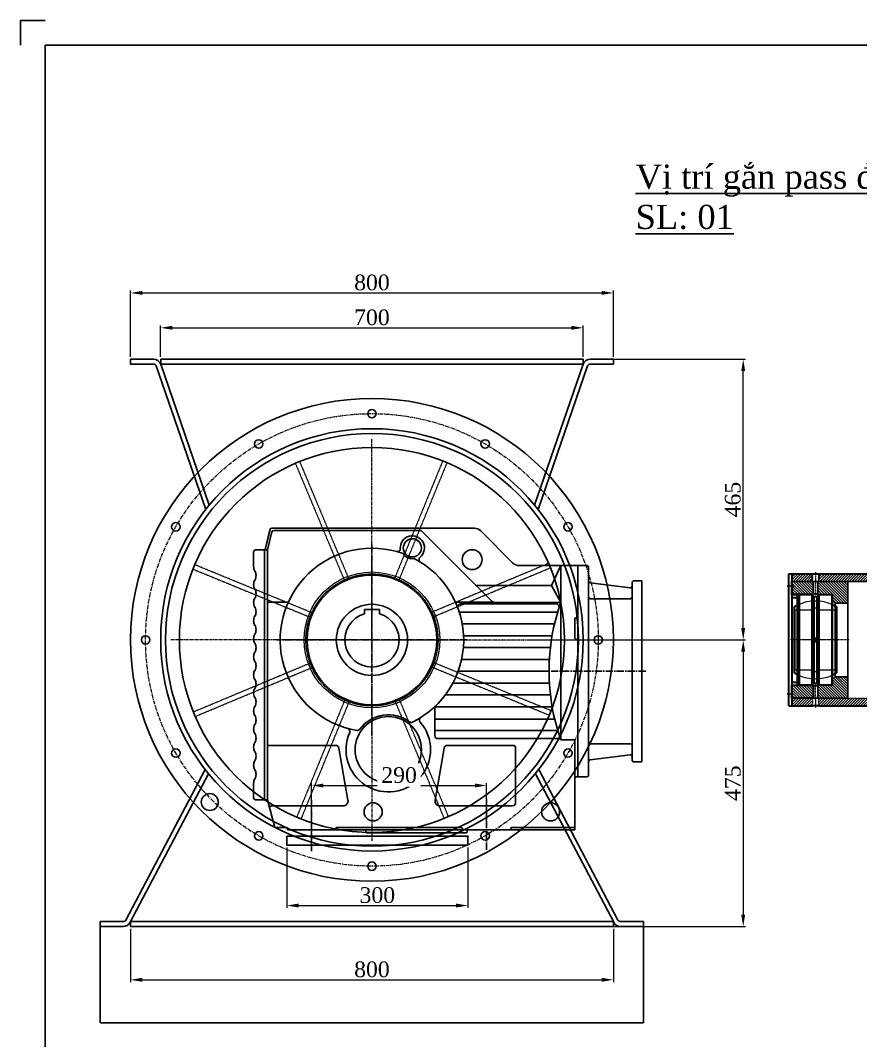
# Model space of a CAD drawing. Header units: inches. Extents: x 36705 to 45095, y -12195 to 29758.
# Drawn here: x 36924 to 38316, y 8725 to 10416 of the extents above; entities that cross this region are included whole.
import ezdxf

# ---------------------------------------------------------------- set-up
doc = ezdxf.new("R2010")
doc.units = ezdxf.units.IN
doc.header["$MEASUREMENT"] = 0
for name, pattern in [('ACAD_ISO10W100', [18, 12, -3, 0, -3]), ('AM_ISO08W050x2', [9, 6, -0.75, 1.5, -0.75]), ('CENTER', [2, 1.25, -0.25, 0.25, -0.25]), ('HIDDEN', [0.375, 0.25, -0.125])]:
    doc.linetypes.add(name, pattern=pattern)
doc.layers.get('Defpoints').update_dxf_attribs({"lineweight": 5})
for name, color, linetype, lineweight in [('1.  0.2', 7, 'Continuous', 25), ('2d ConnectionPoints', 7, 'Continuous', 50), ('AM_0', 7, 'Continuous', 30), ('AM_3', 6, 'HIDDEN', 15), ('AM_4', 3, 'Continuous', 15), ('AM_5', 3, 'Continuous', 15), ('AM_7', 4, 'CENTER', 15), ('AM_9', 253, 'Continuous', 0)]:
    doc.layers.add(name, color=color, linetype=linetype, lineweight=lineweight)
doc.layers.add('Không in', color=7, linetype='Continuous', lineweight=25, plot=False)
doc.layers.add('noname', color=250, linetype='Continuous')
doc.layers.add('TEXT', color=20, linetype='Continuous')
doc.styles.add('Chu va so', font='arial.ttf')
doc.styles.add('stad1', font='times.ttf')
doc.styles.get("Standard").update_dxf_attribs({"font": 'arial.ttf'})
doc.styles.add('TCVN', font='times.ttf')
doc.dimstyles.new('AM_ANSI', dxfattribs={"dimtxt": 0.12, "dimasz": 0.12, "dimexe": 0.1, "dimexo": 0.05, "dimgap": 0.06, "dimtad": 0, "dimtih": 1, "dimtoh": 1, "dimdec": 4, "dimzin": 7, "dimdsep": 46, "dimtxsty": 'Standard', "dimcen": 0, "dimclrd": 256, "dimclre": 256, "dimclrt": 2, "dimadec": 0, "dimazin": 2, "dimtp": 0.1, "dimtm": 0.1, "dimtfac": 0.71, "dimtdec": 4, "dimtofl": 0, "dimtmove": 0, "dimatfit": 3, "dimfxl": 1, "dimtolj": 1, "dimtzin": 7, "dimlwd": -1, "dimlwe": -1, "dimarcsym": 1})
doc.dimstyles.new('Hien', dxfattribs={"dimtxt": 20, "dimasz": 15, "dimexe": 3, "dimexo": 3, "dimgap": 3, "dimtad": 1, "dimtoh": 1, "dimdec": 0, "dimzin": 0, "dimdsep": 46, "dimtxsty": 'TCVN', "dimcen": 0, "dimclrd": 8, "dimclre": 250, "dimclrt": 41, "dimadec": 0, "dimazin": 0, "dimtfac": 1, "dimtdec": 0, "dimtofl": 0, "dimtmove": 1, "dimatfit": 3, "dimfxl": 1, "dimtolj": 1, "dimtzin": 0, "dimlwd": 9, "dimlwe": 9, "dimarcsym": 0})
doc.dimstyles.new('Hien$0', dxfattribs={"dimtxt": 20, "dimasz": 17, "dimexe": 3, "dimexo": 3, "dimgap": 3, "dimtad": 1, "dimtoh": 1, "dimdec": 0, "dimzin": 0, "dimdsep": 46, "dimtxsty": 'TCVN', "dimcen": 0.09, "dimclrd": 8, "dimclre": 252, "dimclrt": 41, "dimadec": 0, "dimazin": 0, "dimtfac": 1, "dimtdec": 0, "dimtofl": 0, "dimtmove": 0, "dimatfit": 3, "dimfxl": 1, "dimtolj": 1, "dimtzin": 0, "dimlwd": 9, "dimlwe": 9, "dimarcsym": 0})

# ---------------------------------------------------------------- blocks, each defined once
blk = doc.blocks.new('KHUNG TEN A4 - TD - 13.2.2023')
for p, q in [((0, 216), (0, 213)), ((0, 213), (0, 216)), ((0, 216), (3, 216))]:
    blk.add_line(p, q)
blk.add_lwpolyline([(3, 213), (300, 213), (300, 3), (3, 3)], close=True)
at = {"layer": '1.  0.2'}
blk.add_line((0, 216), (0, 213), dxfattribs=at)
at = {"layer": 'Không in'}
blk.add_lwpolyline([(0, 216), (3, 216)], dxfattribs=at)
at = {"width": 0.85}
for tag, p in [('REV4', (226.38, 94.23)), ('NGAY_REV04', (229.9, 94.23)), ('DESCRIPTION_4', (241.49, 94.23, 0)), ('DESCRIPTION_3', (241.49, 89.23, 0)), ('DESCRIPTION_2', (241.49, 84.23, 0)), ('DESCRIPTION_1', (241.49, 79.23, 0)), ('DESCRIPTION_0', (241.49, 74.23, 0))]:
    blk.add_attdef(tag, p, '', height=1.5, dxfattribs=at)
at = {"layer": 'TEXT', "ltscale": 0.1, "style": 'Chu va so'}
for tag, p, height, width in [('REV3', (226.38, 89.23), 1.5, 0.85), ('NGAY_REV03', (229.9, 89.23), 1.5, 0.85), ('REV2', (226.38, 84.23), 1.5, 0.85), ('NGAY_REV02', (229.9, 84.23), 1.5, 0.85), ('REV1', (226.38, 79.23), 1.5, 0.85), ('NGAY_REV01', (229.9, 79.23), 1.5, 0.85), ('REV0', (226.38, 74.23), 1.5, 0.85), ('NGAY_REV0', (229.9, 74.23), 1.5, 0.85), ('NGUOI_VE', (252.6, 69.23), 1.5, 0.85), ('NGUOI_KIEM_1', (264.6, 69.23), 1.5, 0.9), ('NGUOI_KIEM_2', (276.6, 69.23), 1.5, 0.9), ('STT-BV', (232.09, 3.98), 2, 0.85)]:
    blk.add_attdef(tag, p, '', height=height, dxfattribs=dict(at, width=width))
at = {"layer": 'TEXT', "ltscale": 0.1, "width": 0.85}
blk.add_attdef('NGUOI_DUYET', (288.6, 69.23), '', height=1.5, dxfattribs=at)
at = {"layer": 'TEXT', "lineweight": 25, "ltscale": 0.1, "style": 'Chu va so'}
for tag, p, height in [('PROJECT_CODE', (231.95, 28.65), 3.6), ('TITLE1', (231.95, 19.98), 2), ('TITLE2', (231.95, 16.05), 2), ('TITLE3', (231.95, 12.12), 2)]:
    blk.add_attdef(tag, p, '', height=height, dxfattribs=at)
at = {"layer": 'TEXT', "ltscale": 0.1, "style": 'Chu va so'}
for tag, p in [('A4_A4', (292.03, 6, 0)), ('REV.', (297.2, 6, 0))]:
    blk.add_attdef(tag, p, '', height=1.5, dxfattribs=at)
blk = doc.blocks.new('*U10')
blk.add_circle((0, 0), 7)
blk = doc.blocks.new('*U11')
at = {"color": 0, "linetype": 'ByBlock', "lineweight": -2, "transparency": 16777216}
blk.add_blockref('*U10', (1323.8, 52735.6), dxfattribs=at)
for p, rotation in [((1136.3, 52685.4), 30), ((1511.3, 52685.4), 329.9999999999999), ((999, 52548.1), 59.99999999999999), ((1648.6, 52548.1), 300.0000000000001), ((948.8, 52360.6), 90), ((1698.8, 52360.6), 270), ((999, 52173.1), 120), ((1648.6, 52173.1), 240), ((1136.3, 52035.9), 150), ((1511.3, 52035.9), 210), ((1323.8, 51985.6), 180)]:
    blk.add_blockref('*U10', p, dxfattribs=dict(at, rotation=rotation))
blk = doc.blocks.new('*U5')
at = {"layer": 'AM_3', "ltscale": 3}
blk.add_lwpolyline([(44.1, -95.1), (-36.8, 98.2), (-44.1, 95.1), (36.8, -98.2)], close=True, dxfattribs=at)
blk = doc.blocks.new('*U6')
at = {"color": 0, "linetype": 'ByBlock', "lineweight": -2, "transparency": 16777216}
blk.add_blockref('*U5', (1241, 52558.3), dxfattribs=at)
for p, rotation in [((1405, 52558.9), 314.9999999999999), ((1125.5, 52441.9), 44.99999999999999), ((1521.4, 52443.4), 270), ((1522, 52279.4), 225), ((1126.2, 52277.9), 89.99999999999999), ((1242.6, 52162.4), 134.9999999999999), ((1406.5, 52163), 180)]:
    blk.add_blockref('*U5', p, dxfattribs=dict(at, rotation=rotation))
blk = doc.blocks.new('ff')
blk.add_circle((1323.8, 52360.6), 319)
at = {"layer": 'AM_3', "ltscale": 3}
blk.add_circle((1323.8, 52360.6), 109.5, dxfattribs=at)
at = {"layer": 'AM_7', "ltscale": 4}
for q in [(1323.8, 52694.5), (990, 52360.6), (1657.6, 52360.6), (1323.8, 52026.8)]:
    blk.add_line((1323.8, 52360.6), q, dxfattribs=at)
blk.add_blockref('*U6', (0, 0))
blk = doc.blocks.new('lfds')
at = {"elevation": 0}
for points in [[(-17568058.1, -5718544.5), (-17568138.4, -5718310.9, 0.303273), (-17568150.4, -5718302.8), (-17568188.6, -5718302.8), (-17568188.6, -5718310.8), (-17568150.4, -5718310.8, -0.303273), (-17568145.8, -5718313.9), (-17568063.9, -5718551.6)], [(-17567519.1, -5718544.5), (-17567438.8, -5718310.9, -0.303273), (-17567426.8, -5718302.8), (-17567388.6, -5718302.8), (-17567388.6, -5718310.8), (-17567426.8, -5718310.8, 0.303273), (-17567431.4, -5718313.9), (-17567513.4, -5718551.6)], [(-17568059.4, -5718989.6), (-17568189.2, -5719235.9, -0.278346), (-17568200.7, -5719242.8), (-17568238.6, -5719242.8), (-17568238.6, -5719234.8), (-17568200.7, -5719234.8, 0.278346), (-17568196.3, -5719232.2), (-17568064.9, -5718982.8)], [(-17567517.8, -5718989.6), (-17567388.1, -5719235.9, 0.278346), (-17567376.6, -5719242.8), (-17567338.6, -5719242.8), (-17567338.6, -5719234.8), (-17567376.6, -5719234.8, -0.278346), (-17567381, -5719232.2), (-17567512.4, -5718982.8)]]:
    blk.add_lwpolyline(points, format="xyb", dxfattribs=at)
for points in [[(-17568138.6, -5718302.8), (-17568138.6, -5718310.8), (-17567438.6, -5718310.8), (-17567438.6, -5718302.8)], [(-17568188.6, -5719234.8), (-17567388.6, -5719234.8), (-17567388.6, -5719242.8), (-17568188.6, -5719242.8)]]:
    blk.add_lwpolyline(points, close=True, dxfattribs=at)
for radius in [400, 350]:
    blk.add_circle((-17567788.6, -5718767.8, 0), radius)
at = {"color": 1}
blk.add_circle((-17567788.6, -5718767.8, 0), 342, dxfattribs=at)
at = {"layer": 'AM_5'}
blk.add_circle((-17567788.6, -5718767.8, 0), 112.5, dxfattribs=at)
at = {"layer": 'AM_7', "ltscale": 5}
blk.add_circle((-17567788.6, -5718767.8, 0), 375, dxfattribs=at)
for name in ['*U11', 'ff']:
    blk.add_blockref(name, (-17569112.4, -5771128.5, 0))
blk = doc.blocks.new('1_GE_100_ES_2RS_ir_0_in_SKF_GE_100_ES_2RS_4')
at = {"layer": 'AM_0'}
for p, q in [((-35, 54.8), (-35, -54.8)), ((35, 54.8), (35, -54.8))]:
    blk.add_line(p, q, dxfattribs=at)
for start, end in [(115.029, 122.579), (57.421, 64.971), (237.421, 244.971), (295.029, 302.579)]:
    blk.add_arc((0, 0), 65, start, end, dxfattribs=at)
at = {"layer": 'AM_7'}
blk.add_line((-38.5, 0), (38.5, 0), dxfattribs=at)
at = {"layer": 'AM_9'}
for p, q in [((-5.7, 50), (-34, 50)), ((-34, 50), (-34, -50)), ((-5.7, 50), (-5.7, -50)), ((34, 50), (5.7, 50)), ((5.7, 50), (5.7, -50)), ((34, 50), (34, -50)), ((-34, -50), (-5.7, -50)), ((5.7, -50), (34, -50))]:
    blk.add_line(p, q, dxfattribs=at)
for centre, radius, start, end in [((-34, 51), 1, 180, 270), ((0, 0), 65, 64.971, 115.029), ((0, 46.5), 6.64, 31.7187, 148.2813), ((34, 51), 1, 270, 360), ((0, 0), 2.5, 176.547, 191.5772), ((0, 0), 2.5, 74.2513, 90), ((0, 0), 2.5, 348.4479, 2.5024), ((-34, -51), 1, 90, 180), ((0, -46.5), 6.64, 211.7187, 328.2813), ((34, -51), 1, 0, 90), ((0, 0), 65, 244.971, 295.029)]:
    blk.add_arc(centre, radius, start, end, dxfattribs=at)
blk = doc.blocks.new('2_GE_100_ES_2RS_or_0_in_SKF_GE_100_ES_2RS_4')
at = {"layer": 'AM_0'}
for p, q in [((-27.5, 74), (-27.5, -74)), ((-5.8, 75), (-26.5, 75)), ((-2.5, 72.1), (-5.8, 75)), ((-5.8, 75), (-5.8, -75)), ((2.5, 72.1), (-2.5, 72.1)), ((-2.5, 72.1), (-2.5, -72.1)), ((5.8, 75), (2.5, 72.1)), ((2.5, 72.1), (2.5, -72.1)), ((5.8, 75), (5.8, -75)), ((26.5, 75), (5.8, 75)), ((27.5, 74), (27.5, -74)), ((-26.5, -75), (-5.8, -75)), ((-5.8, -75), (-2.5, -72.1)), ((-2.5, -72.1), (2.5, -72.1)), ((2.5, -72.1), (5.8, -75)), ((5.8, -75), (26.5, -75))]:
    blk.add_line(p, q, dxfattribs=at)
for points in [[(-2.5, 0), (-2.5, 0), (-2.5, 0.4), (-2.4, 0.9), (-2.2, 1.2), (-1.9, 1.6), (-1.6, 1.9), (-1.3, 2.1), (-0.9, 2.3), (-0.5, 2.4), (0, 2.5), (0.4, 2.5), (0.8, 2.4), (1.2, 2.2), (1.6, 2), (1.9, 1.7), (2.1, 1.3), (2.3, 1), (2.4, 0.5), (2.5, 0)], [(2.5, 0), (2.5, -0.3), (2.4, -0.7), (2.2, -1.1), (2, -1.5), (1.8, -1.8), (1.4, -2), (1.1, -2.3), (0.7, -2.4), (0.3, -2.5), (-0.2, -2.5), (-0.6, -2.4), (-1, -2.3), (-1.3, -2.1), (-1.7, -1.9), (-2, -1.5), (-2.2, -1.2), (-2.4, -0.8), (-2.5, -0.4), (-2.5, 0)]]:
    blk.add_lwpolyline(points, dxfattribs=at)
for centre, start, end in [((-26.5, 74), 90, 180), ((26.5, 74), 0, 90), ((-26.5, -74), 180, 270), ((26.5, -74), 270, 360)]:
    blk.add_arc(centre, 1, start, end, dxfattribs=at)
at = {"layer": 'AM_4'}
for p, q in [((-26.5, 75), (-26.5, -75)), ((26.5, 75), (26.5, -75))]:
    blk.add_line(p, q, dxfattribs=at)
at = {"layer": 'AM_9'}
for start, end in [(64.971, 115.029), (244.971, 295.029)]:
    blk.add_arc((0, 0), 65, start, end, dxfattribs=at)
blk = doc.blocks.new('LK')
at = {"layer": '2d ConnectionPoints'}
blk.add_point((22303.5, 33830.6), dxfattribs=at)
blk.add_point((22303.5, 33830.6), dxfattribs=at)
for name in ['2_GE_100_ES_2RS_or_0_in_SKF_GE_100_ES_2RS_4', '1_GE_100_ES_2RS_ir_0_in_SKF_GE_100_ES_2RS_4']:
    blk.add_blockref(name, (22303.5, 33830.6))
blk = doc.blocks.new('klfjds')
at = {"true_color": 0xf1eb1f}
h = blk.add_hatch(dxfattribs=at)
h.set_pattern_fill('ANSI31', color=2, scale=25, angle=90)
h.paths.add_polyline_path([(6021.4, 33210.6), (6021.4, 33197.9), (6106.6, 33197.9), (6106.6, 33210.6)])
h.paths.add_polyline_path([(6118.2, 33210.6), (6118.2, 33197.9), (6151.4, 33197.9), (6151.4, 33210.6)])
at = {"true_color": 0xcd2027}
h = blk.add_hatch(dxfattribs=at)
h.set_pattern_fill('ANSI31', color=242, scale=25)
edge = h.paths.add_edge_path()
edge.add_spline(control_points=[(6108.4, 33197.8), (6108.2, 33197.8), (6108, 33197.9), (6107.6, 33197.9), (6107.4, 33197.9), (6107.4, 33197.9)], knot_values=[2.26088, 2.26088, 2.26088, 2.26088, 2.379631, 2.379631, 2.568038, 2.568038, 2.568038, 2.568038], degree=3, periodic=0)
edge.add_line((6107.4, 33197.9), (6058.9, 33197.9))
edge.add_line((6058.9, 33197.9), (6058.9, 33162.1))
edge.add_line((6058.9, 33162.1), (6079.9, 33162.1))
edge.add_line((6079.9, 33162.1), (6084.9, 33167.1))
edge.add_line((6084.9, 33167.1), (6084.9, 33174.1))
edge.add_line((6084.9, 33174.1), (6084.9, 33176.1))
edge.add_line((6084.9, 33176.1), (6107.4, 33176.1))
edge.add_line((6107.4, 33176.1), (6107.4, 33177.6))
edge.add_line((6107.4, 33177.6), (6108.4, 33177.6))
edge.add_line((6108.4, 33177.6), (6108.4, 33197.8))
edge = h.paths.add_edge_path()
edge.add_spline(control_points=[(6117.4, 33197.9), (6117.4, 33197.9), (6117.3, 33197.9), (6116.9, 33197.9), (6116.7, 33197.8), (6116.4, 33197.8)], knot_values=[0.446468, 0.446468, 0.446468, 0.446468, 0.634867, 0.634867, 0.753618, 0.753618, 0.753618, 0.753618], degree=3, periodic=0)
edge.add_line((6116.4, 33197.8), (6116.4, 33177.6))
edge.add_line((6116.4, 33177.6), (6117.4, 33177.6))
edge.add_line((6117.4, 33177.6), (6117.4, 33176.1))
edge.add_line((6117.4, 33176.1), (6151.4, 33176.1))
edge.add_line((6151.4, 33176.1), (6151.4, 33197.9))
edge.add_line((6151.4, 33197.9), (6117.4, 33197.9))
edge = h.paths.add_edge_path()
edge.add_spline(control_points=[(6107.4, 33004.3), (6107.4, 33004.3), (6107.6, 33004.3), (6108, 33004.3), (6108.2, 33004.3), (6108.4, 33004.4)], knot_values=[0.446468, 0.446468, 0.446468, 0.446468, 0.634875, 0.634875, 0.753627, 0.753627, 0.753627, 0.753627], degree=3, periodic=0)
edge.add_line((6108.4, 33004.4), (6108.4, 33024.6))
edge.add_line((6108.4, 33024.6), (6107.4, 33024.6))
edge.add_line((6107.4, 33024.6), (6107.4, 33026.1))
edge.add_line((6107.4, 33026.1), (6084.9, 33026.1))
edge.add_line((6084.9, 33026.1), (6084.9, 33028.1))
edge.add_line((6084.9, 33028.1), (6084.9, 33035.1))
edge.add_line((6084.9, 33035.1), (6079.9, 33040.1))
edge.add_line((6079.9, 33040.1), (6058.9, 33040.1))
edge.add_line((6058.9, 33040.1), (6058.9, 33035.1))
edge.add_line((6058.9, 33035.1), (6058.9, 33004.3))
edge.add_line((6058.9, 33004.3), (6107.4, 33004.3))
edge = h.paths.add_edge_path()
edge.add_spline(control_points=[(6116.4, 33004.4), (6116.7, 33004.3), (6116.9, 33004.3), (6117.3, 33004.3), (6117.4, 33004.3), (6117.4, 33004.3)], knot_values=[2.26088, 2.26088, 2.26088, 2.26088, 2.379631, 2.379631, 2.568038, 2.568038, 2.568038, 2.568038], degree=3, periodic=0)
edge.add_line((6117.4, 33004.3), (6151.4, 33004.3))
edge.add_line((6151.4, 33004.3), (6151.4, 33026.1))
edge.add_line((6151.4, 33026.1), (6117.4, 33026.1))
edge.add_line((6117.4, 33026.1), (6117.4, 33024.6))
edge.add_line((6117.4, 33024.6), (6116.4, 33024.6))
edge.add_line((6116.4, 33024.6), (6116.4, 33004.4))
at = {"true_color": 0xf1eb1f}
h = blk.add_hatch(dxfattribs=at)
h.set_pattern_fill('ANSI31', color=2, scale=25, angle=90)
h.paths.add_polyline_path([(6106.6, 32991.6), (6021.4, 32991.6), (6021.4, 33004.3), (6106.6, 33004.3)])
h.paths.add_polyline_path([(6151.4, 32991.6), (6118.2, 32991.6), (6118.2, 33004.3), (6151.4, 33004.3)])
at = {"ltscale": 0.02}
for p, q in [((6108.4, 33177.6), (6108.4, 33197.9)), ((6116.4, 33177.6), (6116.4, 33197.9)), ((6151.4, 33197.9), (6116.4, 33197.9)), ((6151.4, 33197.9), (6151.4, 33004.3)), ((6107.4, 33176.1), (6084.9, 33176.1)), ((6084.9, 33026.1), (6084.9, 33176.1)), ((6107.4, 33177.6), (6107.4, 33024.6)), ((6108.4, 33177.6), (6107.4, 33177.6)), ((6117.4, 33177.6), (6116.4, 33177.6)), ((6117.4, 33177.6), (6117.4, 33024.6)), ((6151.4, 33176.1), (6117.4, 33176.1)), ((6107.4, 33026.1), (6084.9, 33026.1)), ((6108.4, 33024.6), (6107.4, 33024.6)), ((6108.4, 33004.3), (6108.4, 33024.6)), ((6116.4, 33004.3), (6116.4, 33024.6)), ((6117.4, 33024.6), (6116.4, 33024.6)), ((6151.4, 33026.1), (6117.4, 33026.1)), ((6151.4, 33004.3), (6116.4, 33004.3))]:
    blk.add_line(p, q, dxfattribs=at)
for p, q in [((6058.9, 33162.1), (6058.9, 33037.1)), ((6079.9, 33162.1), (6084.9, 33167.1)), ((6079.9, 33040.1), (6079.9, 33162.1)), ((6079.9, 33040.1), (6084.9, 33035.1))]:
    blk.add_line(p, q)
for points in [[(6021.4, 33210.6), (6106.6, 33210.6), (6106.6, 33197.9), (6021.4, 33197.9)], [(6151.4, 33210.6), (6118.2, 33210.6), (6118.2, 33197.9), (6151.4, 33197.9)]]:
    blk.add_lwpolyline(points, close=True)
for points in [[(6080, 33162.1), (6058.9, 33162.1), (6058.9, 33197.9), (6108.4, 33197.9), (6108.4, 33177.6), (6107.4, 33177.6), (6107.4, 33176.1), (6084.9, 33176.1), (6084.9, 33174.1), (6084.9, 33174.1), (6084.9, 33165.1)], [(6151.4, 33197.9), (6116.4, 33197.9)], [(6079.9, 33040.1), (6058.9, 33040.1), (6058.9, 33004.3), (6108.4, 33004.3), (6108.4, 33024.6), (6107.4, 33024.6), (6107.4, 33026.1), (6084.9, 33026.1), (6084.9, 33028.1), (6084.9, 33028.1), (6084.9, 33037.1)]]:
    blk.add_lwpolyline(points, dxfattribs=at)
for points, knots in [([(6116.4, 33197.9), (6116.4, 33197.9), (6116.3, 33197.9), (6115.9, 33197.9), (6115.6, 33197.9), (6114.9, 33197.8), (6114.5, 33197.8), (6113.5, 33197.8), (6112.9, 33197.8), (6111.9, 33197.8), (6111.4, 33197.8), (6110.4, 33197.8), (6110, 33197.8), (6109.2, 33197.9), (6108.9, 33197.9), (6108.5, 33197.9), (6108.4, 33197.9), (6108.4, 33197.9)], [0.602832, 0.602832, 0.602832, 0.602832, 0.75354, 0.75354, 0.904248, 0.904248, 1.054956, 1.054956, 1.205664, 1.205664, 1.356372, 1.356372, 1.50708, 1.50708, 1.657788, 1.657788, 1.808496, 1.808496, 1.808496, 1.808496]), ([(6108.4, 33177.6), (6108.4, 33177.6), (6108.5, 33177.6), (6108.9, 33177.6), (6109.2, 33177.5), (6110, 33177.5), (6110.4, 33177.5), (6111.4, 33177.5), (6111.9, 33177.4), (6112.9, 33177.4), (6113.5, 33177.5), (6114.5, 33177.5), (6114.9, 33177.5), (6115.6, 33177.5), (6115.9, 33177.6), (6116.3, 33177.6), (6116.4, 33177.6), (6116.4, 33177.6)], [0.602936, 0.602936, 0.602936, 0.602936, 0.753669, 0.753669, 0.904403, 0.904403, 1.055137, 1.055137, 1.205871, 1.205871, 1.356605, 1.356605, 1.507339, 1.507339, 1.658073, 1.658073, 1.808807, 1.808807, 1.808807, 1.808807]), ([(6116.4, 33024.6), (6116.4, 33024.6), (6116.3, 33024.6), (6115.9, 33024.6), (6115.6, 33024.6), (6114.9, 33024.7), (6114.5, 33024.7), (6113.5, 33024.7), (6112.9, 33024.7), (6111.9, 33024.7), (6111.4, 33024.7), (6110.4, 33024.7), (6110, 33024.7), (6109.2, 33024.6), (6108.9, 33024.6), (6108.5, 33024.6), (6108.4, 33024.6), (6108.4, 33024.6)], [0.602936, 0.602936, 0.602936, 0.602936, 0.753669, 0.753669, 0.904403, 0.904403, 1.055137, 1.055137, 1.205871, 1.205871, 1.356605, 1.356605, 1.507339, 1.507339, 1.658073, 1.658073, 1.808807, 1.808807, 1.808807, 1.808807]), ([(6108.4, 33004.3), (6108.4, 33004.3), (6108.5, 33004.3), (6108.9, 33004.3), (6109.2, 33004.3), (6110, 33004.4), (6110.4, 33004.4), (6111.4, 33004.4), (6111.9, 33004.4), (6112.9, 33004.4), (6113.5, 33004.4), (6114.5, 33004.4), (6114.9, 33004.4), (6115.6, 33004.3), (6115.9, 33004.3), (6116.3, 33004.3), (6116.4, 33004.3), (6116.4, 33004.3)], [0.602832, 0.602832, 0.602832, 0.602832, 0.75354, 0.75354, 0.904248, 0.904248, 1.054956, 1.054956, 1.205664, 1.205664, 1.356372, 1.356372, 1.50708, 1.50708, 1.657788, 1.657788, 1.808496, 1.808496, 1.808496, 1.808496])]:
    blk.add_open_spline(points, degree=3, knots=knots, dxfattribs=at)
at = {"layer": 'AM_0'}
for p, q in [((6124.4, 33210.6), (6021.4, 33210.6)), ((6107.4, 33210.6), (6021.4, 33210.6)), ((6021.4, 33210.6), (6021.4, 32991.6)), ((6151.4, 33210.6), (6117.4, 33210.6)), ((6151.4, 33210.6), (6151.4, 32991.6)), ((6107.4, 32991.6), (6021.4, 32991.6)), ((6151.4, 32991.6), (6117.4, 32991.6))]:
    blk.add_line(p, q, dxfattribs=at)
blk.add_lwpolyline([(6116.4, 33197.9), (6116.4, 33177.6), (6117.4, 33177.6), (6117.4, 33176.1), (6151.4, 33176.1), (6151.4, 33197.9)], dxfattribs=at)
blk.add_lwpolyline([(6151.4, 33026.1), (6117.4, 33026.1), (6117.4, 33024.6), (6116.4, 33024.6), (6116.4, 33004.3), (6151.4, 33004.3)], close=True, dxfattribs=at)
for points, knots in [([(6112.4, 33210.4), (6111.8, 33210.4), (6111.1, 33210.5), (6109.9, 33210.5), (6109.3, 33210.5), (6108.5, 33210.5), (6108.1, 33210.6), (6107.6, 33210.6), (6107.4, 33210.6), (6107.4, 33210.6)], [0, 0, 0, 0, 0.1883912, 0.1883912, 0.3767823, 0.3767823, 0.5651734, 0.5651734, 0.7535645, 0.7535645, 0.7535645, 0.7535645]), ([(6117.4, 33210.6), (6117.4, 33210.6), (6117.3, 33210.6), (6116.8, 33210.6), (6116.4, 33210.5), (6115.5, 33210.5), (6115, 33210.5), (6113.7, 33210.5), (6113.1, 33210.4), (6112.4, 33210.4)], [2.2606934, 2.2606934, 2.2606934, 2.2606934, 2.4490845, 2.4490845, 2.6374756, 2.6374756, 2.8258667, 2.8258667, 3.0142579, 3.0142579, 3.0142579, 3.0142579]), ([(6107.4, 32991.6), (6107.4, 32991.6), (6107.6, 32991.6), (6108.1, 32991.6), (6108.5, 32991.7), (6109.3, 32991.7), (6109.9, 32991.7), (6111.1, 32991.7), (6111.8, 32991.7), (6112.4, 32991.7)], [2.2606934, 2.2606934, 2.2606934, 2.2606934, 2.4490845, 2.4490845, 2.6374756, 2.6374756, 2.8258667, 2.8258667, 3.0142579, 3.0142579, 3.0142579, 3.0142579]), ([(6112.4, 32991.7), (6113.1, 32991.7), (6113.7, 32991.7), (6115, 32991.7), (6115.5, 32991.7), (6116.4, 32991.7), (6116.8, 32991.6), (6117.3, 32991.6), (6117.4, 32991.6), (6117.4, 32991.6)], [0, 0, 0, 0, 0.1883912, 0.1883912, 0.3767823, 0.3767823, 0.5651734, 0.5651734, 0.7535645, 0.7535645, 0.7535645, 0.7535645])]:
    blk.add_open_spline(points, degree=3, knots=knots, dxfattribs=at)
at = {"layer": 'AM_3', "ltscale": 0.02}
for p, q in [((6107.4, 33210.6), (6107.4, 33197.9)), ((6117.4, 33210.6), (6117.4, 33197.9)), ((6124.4, 33197.9), (6021.4, 33197.9)), ((6107.4, 33197.9), (6021.4, 33197.9)), ((6151.4, 33197.9), (6117.4, 33197.9)), ((6107.4, 33004.3), (6021.4, 33004.3)), ((6107.4, 33004.3), (6107.4, 32991.6)), ((6117.4, 33004.3), (6117.4, 32991.6)), ((6151.4, 33004.3), (6117.4, 33004.3))]:
    blk.add_line(p, q, dxfattribs=at)
at = {"layer": 'AM_3', "ltscale": 0.02027}
for points, knots in [([(6107.4, 33197.9), (6107.4, 33197.9), (6107.6, 33197.9), (6108.1, 33197.9), (6108.5, 33197.8), (6109.3, 33197.8), (6109.9, 33197.8), (6111.1, 33197.7), (6111.8, 33197.7), (6112.4, 33197.7)], [2.2608796, 2.2608796, 2.2608796, 2.2608796, 2.4492861, 2.4492861, 2.6376927, 2.6376927, 2.8260994, 2.8260994, 3.0145061, 3.0145061, 3.0145061, 3.0145061]), ([(6112.4, 33197.7), (6113.1, 33197.7), (6113.7, 33197.7), (6115, 33197.8), (6115.5, 33197.8), (6116.4, 33197.8), (6116.8, 33197.9), (6117.3, 33197.9), (6117.4, 33197.9), (6117.4, 33197.9)], [0, 0, 0, 0, 0.1884067, 0.1884067, 0.3768134, 0.3768134, 0.56522, 0.56522, 0.7536265, 0.7536265, 0.7536265, 0.7536265]), ([(6112.4, 33004.5), (6111.8, 33004.5), (6111.1, 33004.5), (6109.9, 33004.4), (6109.3, 33004.4), (6108.5, 33004.4), (6108.1, 33004.3), (6107.6, 33004.3), (6107.4, 33004.3), (6107.4, 33004.3)], [0, 0, 0, 0, 0.1884067, 0.1884067, 0.3768134, 0.3768134, 0.56522, 0.56522, 0.7536265, 0.7536265, 0.7536265, 0.7536265]), ([(6117.4, 33004.3), (6117.4, 33004.3), (6117.3, 33004.3), (6116.8, 33004.3), (6116.4, 33004.4), (6115.5, 33004.4), (6115, 33004.4), (6113.7, 33004.5), (6113.1, 33004.5), (6112.4, 33004.5)], [2.2608796, 2.2608796, 2.2608796, 2.2608796, 2.4492861, 2.4492861, 2.6376927, 2.6376927, 2.8260994, 2.8260994, 3.0145061, 3.0145061, 3.0145061, 3.0145061])]:
    blk.add_open_spline(points, degree=3, knots=knots, dxfattribs=at)
at = {"layer": 'AM_7', "linetype": 'AM_ISO08W050x2'}
for p, q in [((6112.4, 33213.6), (6112.4, 33194.9)), ((6112.4, 33007.3), (6112.4, 32988.6))]:
    blk.add_line(p, q, dxfattribs=at)
at = {"layer": 'AM_7', "ltscale": 0.005}
for p, q in [((6112.4, 33202.5), (6112.4, 33174.4)), ((6112.4, 33001.4), (6112.4, 33027.7))]:
    blk.add_line(p, q, dxfattribs=at)
at = {"layer": 'AM_7', "ltscale": 0.01}
blk.add_line((6055.9, 33101.1), (6154.4, 33101.1), dxfattribs=at)
blk = doc.blocks.new('*D544')
at = {"color": 250, "lineweight": 9, "transparency": 16777216}
for p, q in [((37156, 9858.4), (37156, 9910.6)), ((37856, 9858.4), (37856, 9910.6))]:
    blk.add_line(p, q, dxfattribs=at)
at = {"color": 8, "lineweight": 9, "transparency": 16777216}
blk.add_line((37175.5, 9906.7), (37836.5, 9906.7), dxfattribs=at)
at = {"color": 8, "transparency": 16777216}
for points in [[(37175.5, 9910), (37175.5, 9903.5), (37156, 9906.7)], [(37836.5, 9910), (37836.5, 9903.5), (37856, 9906.7)]]:
    blk.add_solid(points, dxfattribs=at)
at = {"layer": 'Defpoints', "color": 0, "transparency": 16777216}
for p in [(37856, 9906.7), (37156, 9854.5), (37856, 9854.5)]:
    blk.add_point(p, dxfattribs=at)
at = {"color": 41, "transparency": 16777216, "insert": (37506, 9923.9), "char_height": 26, "attachment_point": 5, "style": 'TCVN'}
blk.add_mtext('\\A1;700', dxfattribs=at)
blk = doc.blocks.new('*D545')
at = {"color": 250, "lineweight": 9, "transparency": 16777216}
for p, q in [((37106, 9858.4), (37106, 9968.4)), ((37906, 9858.4), (37906, 9968.4))]:
    blk.add_line(p, q, dxfattribs=at)
at = {"color": 8, "lineweight": 9, "transparency": 16777216}
blk.add_line((37125.5, 9964.5), (37886.5, 9964.5), dxfattribs=at)
at = {"color": 8, "transparency": 16777216}
for points in [[(37125.5, 9967.8), (37125.5, 9961.3), (37106, 9964.5)], [(37886.5, 9967.8), (37886.5, 9961.3), (37906, 9964.5)]]:
    blk.add_solid(points, dxfattribs=at)
at = {"layer": 'Defpoints', "color": 0, "transparency": 16777216}
for p in [(37906, 9964.5), (37106, 9854.5), (37906, 9854.5)]:
    blk.add_point(p, dxfattribs=at)
at = {"color": 41, "transparency": 16777216, "insert": (37506, 9981.7), "char_height": 26, "attachment_point": 5, "style": 'TCVN'}
blk.add_mtext('\\A1;800', dxfattribs=at)
blk = doc.blocks.new('*D546')
at = {"color": 250, "lineweight": 9, "transparency": 16777216}
for p, q in [((37106, 8910.6), (37106, 8822.3)), ((37906, 8910.6), (37906, 8822.3))]:
    blk.add_line(p, q, dxfattribs=at)
at = {"color": 8, "lineweight": 9, "transparency": 16777216}
blk.add_line((37125.5, 8826.2), (37886.5, 8826.2), dxfattribs=at)
at = {"color": 8, "transparency": 16777216}
for points in [[(37125.5, 8829.4), (37125.5, 8822.9), (37106, 8826.2)], [(37886.5, 8829.4), (37886.5, 8822.9), (37906, 8826.2)]]:
    blk.add_solid(points, dxfattribs=at)
at = {"layer": 'Defpoints', "color": 0, "transparency": 16777216}
for p in [(37106, 8914.5), (37906, 8914.5), (37906, 8826.2)]:
    blk.add_point(p, dxfattribs=at)
at = {"color": 41, "transparency": 16777216, "insert": (37506, 8843.3), "char_height": 26, "attachment_point": 5, "style": 'TCVN'}
blk.add_mtext('\\A1;800', dxfattribs=at)
blk = doc.blocks.new('*D547')
at = {"linetype": 'ByBlock', "transparency": 16777216}
for p, q in [((37056, 8914.4), (37056, 8754.9)), ((37956, 8914.4), (37956, 8754.9)), ((37056.1, 8755), (37505.6, 8755)), ((37955.9, 8755), (37506.4, 8755))]:
    blk.add_line(p, q, dxfattribs=at)
at = {"transparency": 16777216}
for points in [[(37056.1, 8755), (37056.1, 8755), (37056, 8755)], [(37955.9, 8755), (37955.9, 8755), (37956, 8755)]]:
    blk.add_solid(points, dxfattribs=at)
at = {"layer": 'Defpoints', "color": 0, "transparency": 16777216}
for p in [(37056, 8914.5), (37956, 8914.5), (37956, 8755)]:
    blk.add_point(p, dxfattribs=at)
at = {"color": 2, "transparency": 16777216, "insert": (37506, 8755), "char_height": 0.12, "attachment_point": 5}
blk.add_mtext('\\A1;900.0000', dxfattribs=at)
blk = doc.blocks.new('*D537')
at = {"color": 250, "lineweight": 9, "transparency": 16777216}
for p, q in [((37875.9, 9854.5), (38125, 9854.5)), ((37767.5, 9389.5), (38125, 9389.5))]:
    blk.add_line(p, q, dxfattribs=at)
at = {"color": 8, "lineweight": 9, "transparency": 16777216}
blk.add_line((38121.1, 9409), (38121.1, 9835), dxfattribs=at)
at = {"color": 8, "transparency": 16777216}
for points in [[(38117.8, 9835), (38124.3, 9835), (38121.1, 9854.5)], [(38117.8, 9409), (38124.3, 9409), (38121.1, 9389.5)]]:
    blk.add_solid(points, dxfattribs=at)
at = {"layer": 'Defpoints', "color": 0, "transparency": 16777216}
for p in [(37872, 9854.5), (38121.1, 9854.5), (37763.6, 9389.5)]:
    blk.add_point(p, dxfattribs=at)
at = {"color": 41, "transparency": 16777216, "insert": (38103.9, 9622), "char_height": 26, "attachment_point": 5, "rotation": 90, "style": 'TCVN'}
blk.add_mtext('\\A1;465', dxfattribs=at)
blk = doc.blocks.new('*D538')
at = {"color": 250, "lineweight": 9, "transparency": 16777216}
for p, q in [((37767.5, 9389.5), (38125, 9389.5)), ((37862.4, 8914.5), (38125, 8914.5))]:
    blk.add_line(p, q, dxfattribs=at)
at = {"color": 8, "lineweight": 9, "transparency": 16777216}
blk.add_line((38121.1, 9370), (38121.1, 8934), dxfattribs=at)
at = {"color": 8, "transparency": 16777216}
for points in [[(38117.8, 9370), (38124.3, 9370), (38121.1, 9389.5)], [(38117.8, 8934), (38124.3, 8934), (38121.1, 8914.5)]]:
    blk.add_solid(points, dxfattribs=at)
at = {"layer": 'Defpoints', "color": 0, "transparency": 16777216}
for p in [(37763.6, 9389.5), (37858.5, 8914.5), (38121.1, 8914.5)]:
    blk.add_point(p, dxfattribs=at)
at = {"color": 41, "transparency": 16777216, "insert": (38103.9, 9152), "char_height": 26, "attachment_point": 5, "rotation": 90, "style": 'TCVN'}
blk.add_mtext('\\A1;475', dxfattribs=at)
blk = doc.blocks.new('hshdhsdf')
blk.add_line((-9827.5, 30993.7), (-9628.7, 30993.7))
at = {"layer": 'noname', "color": 0, "linetype": 'Continuous'}
for p, q in [((-10100.4, 31308), (-10108.7, 31274.3)), ((-10100.5, 31307.7), (-10108.5, 31275.2)), ((-10097.2, 31304.5), (-10104.6, 31274.3)), ((-10097.5, 31310.3), (-9761.8, 31310.3)), ((-9852.7, 31306.8), (-10094.2, 31306.8)), ((-9849.1, 31305.3), (-9759.1, 31215.3)), ((-9751.2, 31305.9), (-9698, 31252.7)), ((-10109.6, 31274.3), (-10109.6, 30860.3)), ((-10109.6, 31274.3), (-10104.6, 31274.3)), ((-10104.6, 31274.3), (-10104.6, 30860.3)), ((-9687.4, 31248.3), (-9590.6, 31248.3)), ((-9618.6, 31248.3), (-9634, 31215.3)), ((-9618.6, 31248.3), (-9618.6, 31073.3)), ((-9590.6, 31073.3), (-9590.6, 31248.3)), ((-9590.6, 31073.3), (-9590.6, 31248.3)), ((-9590.6, 31073.3), (-9590.6, 31248.3)), ((-9590.6, 31248.3), (-9574.6, 31248.3)), ((-9574.6, 31248.3), (-9572.6, 31246.3)), ((-9572.6, 31246.3), (-9572.6, 31073.3)), ((-9732.6, 31188.7), (-9759.1, 31215.3)), ((-9634, 31215.3), (-9757, 31215.3)), ((-9634, 31215.3), (-9618.6, 31187.3)), ((-9570, 31219.9), (-9572.6, 31220.3)), ((-9570, 31219.9), (-9504, 31211.7)), ((-9504, 31211.7), (-9500.6, 31211.3)), ((-9500.6, 31221.3), (-9498.6, 31223.3)), ((-9500.6, 31221.3), (-9500.6, 31073.3)), ((-9484.6, 31223.3), (-9498.6, 31223.3)), ((-9484.6, 31073.3), (-9484.6, 31223.3)), ((-10070.2, 31187.7), (-10104.6, 31187.7)), ((-9793, 31187.7), (-9731.5, 31187.7)), ((-9626.5, 31184.8), (-9784.4, 31184.8)), ((-9618.6, 31187.3), (-9729, 31187.3)), ((-9503.6, 31193.3), (-9569.6, 31193.3)), ((-9944.1, 31175.7), (-9931.6, 31175.7)), ((-9944.1, 31168.5), (-9944.1, 31175.7)), ((-9919.1, 31175.7), (-9931.6, 31175.7)), ((-9919.1, 31168.5), (-9919.1, 31175.7)), ((-9623.9, 31171.3), (-9786.7, 31171.3)), ((-9590.6, 31162.4), (-9592.6, 31162.4)), ((-9629.2, 31151.7), (-9781.9, 31151.7)), ((-9595.6, 31159.4), (-9595.6, 31129.1)), ((-9633.2, 31132.1), (-9779.8, 31132.1)), ((-9636, 31112.5), (-9780.1, 31112.5)), ((-9592.6, 31126.1), (-9590.6, 31126.1)), ((-9637.6, 31092.9), (-9783.1, 31092.9)), ((-9638.2, 31073.3), (-9788.8, 31073.3)), ((-9618.6, 31073.3), (-9618.6, 30959.5)), ((-9590.6, 31073.3), (-9590.6, 30898.3)), ((-9590.6, 31073.3), (-9590.6, 30898.3)), ((-9590.6, 31073.3), (-9590.6, 30898.3)), ((-9572.6, 30900.3), (-9572.6, 31073.3)), ((-9500.6, 30925.3), (-9500.6, 31073.3)), ((-9484.6, 31073.3), (-9484.6, 30923.3)), ((-9637.6, 31053.7), (-9797.5, 31053.7)), ((-9635.9, 31034.1), (-9810, 31034.1)), ((-9633, 31014.5), (-9827.5, 31014.5)), ((-9827.5, 31014.5), (-9827.5, 30966.7)), ((-9623.7, 30975.3), (-9827.5, 30975.3)), ((-9619.4, 30961.7), (-9822.5, 30961.7)), ((-9618.6, 30959.5), (-9595.6, 30959.5)), ((-9595.6, 30959.5), (-9595.6, 30898.3)), ((-9991.4, 30950.3), (-10104.6, 30950.3)), ((-9971.3, 30859.7), (-9986.5, 30946.1)), ((-9811.7, 30946.1), (-9826.9, 30859.7)), ((-9696.6, 30950.3), (-9806.8, 30950.3)), ((-9693.6, 30855.3), (-9693.6, 30947.3)), ((-9503.6, 30953.3), (-9569.6, 30953.3)), ((-9570, 30926.6), (-9572.6, 30926.3)), ((-9570, 30926.6), (-9504, 30934.9)), ((-9504, 30934.9), (-9500.6, 30935.3)), ((-9500.6, 30925.3), (-9498.6, 30923.3)), ((-9484.6, 30923.3), (-9498.6, 30923.3)), ((-9595.6, 30810.3), (-9595.6, 30898.3)), ((-9593.6, 30898.3), (-9590.6, 30898.3)), ((-9590.6, 30898.3), (-9574.6, 30898.3)), ((-9574.6, 30898.3), (-9572.6, 30900.3)), ((-10109.6, 30860.3), (-10104.6, 30860.3)), ((-10104.6, 30860.3), (-10092.9, 30816.5)), ((-10098, 30850.3), (-9979.1, 30850.3)), ((-9819.1, 30850.3), (-9698.6, 30850.3)), ((-10073.6, 30814.3), (-10090, 30814.3)), ((-10071.6, 30810.3), (-10071.6, 30812.3)), ((-9991.6, 30810.3), (-10071.6, 30810.3)), ((-9941.6, 30810.3), (-10061.6, 30810.3)), ((-9991.6, 30810.3), (-9991.6, 30812.3)), ((-9781.6, 30810.3), (-9991.6, 30810.3)), ((-9989.6, 30814.3), (-9783.6, 30814.3)), ((-9941.6, 30810.3), (-9941.6, 30807.3)), ((-9773.6, 30810.3), (-9941.6, 30810.3)), ((-9781.6, 30812.3), (-9781.6, 30810.3)), ((-9595.6, 30810.3), (-9781.6, 30810.3)), ((-9773.6, 30807.3), (-9773.6, 30810.3)), ((-9653.6, 30810.3), (-9773.6, 30810.3)), ((-9701.6, 30810.3), (-9701.6, 30812.3)), ((-9699.6, 30814.3), (-9597.6, 30814.3)), ((-9939.6, 30805.3), (-9775.6, 30805.3))]:
    blk.add_line(p, q, dxfattribs=at)
at = {"layer": 'noname', "color": 1, "linetype": 'ACAD_ISO10W100'}
for p, q in [((-9931.6, 31283.3), (-9931.6, 30967.3)), ((-9773.6, 31125.3), (-10089.6, 31125.3)), ((-9634.8, 31073.3), (-9473.7, 31073.3)), ((-10031.6, 30775.4), (-10031.6, 30863.2)), ((-9741.6, 30777.3), (-9741.6, 30865))]:
    blk.add_line(p, q, dxfattribs=at)
at = {"layer": 'noname', "color": 0}
for p, q in [((-10127.6, 31246.9), (-10127.6, 31271.3)), ((-10109.6, 31274.3), (-10124.6, 31274.3)), ((-10109.6, 30860.3), (-10109.6, 31274.3)), ((-10127.6, 30863.3), (-10127.6, 30887.7)), ((-10124.6, 30860.3), (-10109.6, 30860.3))]:
    blk.add_line(p, q, dxfattribs=at)
at = {"layer": 'noname', "color": 0, "linetype": 'Continuous'}
for centre, radius in [((-9864.6, 31277.8), 15), ((-9765.6, 31258.3), 16.5), ((-9931.6, 31125.3), 107.5), ((-9931.6, 31125.3), 59), ((-9904.5, 30943.3), 55), ((-9929.6, 30840.3), 15), ((-9635.6, 30840.3), 15)]:
    blk.add_circle(centre, radius, dxfattribs=at)
for centre, radius, start, end in [((-10097.5, 31307.3), 3, 90, 166.1716), ((-10094.2, 31303.8), 3, 90, 166.1716), ((-9864.6, 31277.8), 20, 309.7428, 182.8212), ((-9852.7, 31301.8), 5, 45, 90), ((-9761.8, 31295.3), 15, 45, 90), ((-9931.6, 31125.3), 152, 70.0891, 260.6195), ((-9889.6, 31276.5), 5, 254.4725, 2.8212), ((-9864.6, 31277.8), 18, 212.1781, 280.386), ((-9848.6, 31258.5), 5, 129.7432, 238.0912), ((-9931.6, 31125.3), 152, 296.2914, 62.4749), ((-9687.4, 31263.3), 15, 225, 270), ((-9757, 31220.3), 5, 225, 270), ((-9569.6, 31222.9), 3, 180, 262.8751), ((-9503.6, 31214.7), 3, 262.8751, 0), ((-9569.6, 31196.3), 3, 180, 270), ((-9503.6, 31196.3), 3, 270, 0), ((-9784.4, 31179.8), 5, 90, 200.329), ((-9729, 31192.3), 5, 224.9993, 270), ((-9296.2, 31073.6), 342, 160.5153, 199.4847), ((-9626.5, 31179.8), 5, 342.1758, 90), ((-9931.6, 31125.3), 45, 106.1276, 73.8724), ((-9592.6, 31159.4), 3, 90, 180), ((-9592.6, 31129.1), 3, 180, 270), ((-9904.5, 30943.3), 58, 52.8382, 144.0727), ((-9847.9, 30992.4), 5, 122.2132, 220.9618), ((-9904.5, 30943.3), 70, 155.9492, 40.9617), ((-9973, 30973.8), 5, 335.9487, 74.698), ((-9955.6, 30980.2), 5, 260.6199, 324.0727), ((-9866.5, 30993.5), 5, 232.8382, 296.291), ((-9822.5, 30966.7), 5, 180, 270), ((-9991.4, 30945.3), 5, 9.9994, 90), ((-9806.8, 30945.3), 5, 90, 169.9997), ((-9696.6, 30947.3), 3, 0, 90), ((-9569.6, 30950.3), 3, 90, 180), ((-9503.6, 30950.3), 3, 0, 90), ((-9569.6, 30923.6), 3, 97.1249, 180), ((-9503.6, 30931.9), 3, 0, 97.1249), ((-9593.6, 30896.3), 2, 90, 180), ((-9979.1, 30858.3), 8, 270, 10.0002), ((-9819.1, 30858.3), 8, 169.9998, 270), ((-10098, 30847.3), 3, 90, 195.0002), ((-9698.6, 30855.3), 5, 270, 0), ((-10090, 30817.3), 3, 195.0002, 270), ((-10073.6, 30812.3), 2, 0, 90), ((-9989.6, 30812.3), 2, 90, 180), ((-9939.6, 30807.3), 2, 180, 270), ((-9783.6, 30812.3), 2, 0, 90), ((-9775.6, 30807.3), 2, 270, 0), ((-9699.6, 30812.3), 2, 90, 180), ((-9597.6, 30816.3), 2, 270, 0)]:
    blk.add_arc(centre, radius, start, end, dxfattribs=at)
at = {"layer": 'noname', "color": 0}
for centre, radius, start, end in [((-10124.6, 31271.3), 3, 90, 180), ((-10112.6, 31246.9), 15, 180, 209.9264), ((-10138.6, 31231.9), 15, 0, 29.9264), ((-10138.6, 31231.9), 15, 330.0736, 0), ((-10112.6, 31216.9), 15, 150.0736, 180), ((-10112.6, 31216.9), 15, 180, 209.9264), ((-10112.6, 31187), 15, 150.0736, 180), ((-10138.6, 31202), 15, 0, 29.9264), ((-10138.6, 31202), 15, 330.0736, 0), ((-10112.6, 31187), 15, 180, 209.9264), ((-10138.6, 31172), 15, 0, 29.9264), ((-10112.6, 31157.1), 15, 150.0736, 180), ((-10138.6, 31172), 15, 330.0736, 0), ((-10112.6, 31157.1), 15, 180, 209.9264), ((-10138.6, 31142.1), 15, 0, 29.9264), ((-10112.6, 31127.1), 15, 150.0736, 180), ((-10112.6, 31127.1), 15, 180, 209.9264), ((-10138.6, 31142.1), 15, 330.0736, 0), ((-10138.6, 31112.2), 15, 0, 29.9264), ((-10138.6, 31112.2), 15, 330.0736, 0), ((-10112.6, 31097.2), 15, 150.0736, 180), ((-10112.6, 31097.2), 15, 180, 209.9264), ((-10138.6, 31082.2), 15, 0, 29.9264), ((-10138.6, 31082.2), 15, 330.0736, 0), ((-10112.6, 31067.3), 15, 150.0736, 180), ((-10112.6, 31067.3), 15, 180, 209.9264), ((-10138.6, 31052.3), 15, 0, 29.9264), ((-10112.6, 31037.3), 15, 150.0736, 180), ((-10138.6, 31052.3), 15, 330.0736, 0), ((-10112.6, 31037.3), 15, 180, 209.9264), ((-10138.6, 31022.4), 15, 0, 29.9264), ((-10112.6, 31007.4), 15, 150.0736, 180), ((-10138.6, 31022.4), 15, 330.0736, 0), ((-10112.6, 31007.4), 15, 180, 209.9264), ((-10138.6, 30992.4), 15, 0, 29.9264), ((-10138.6, 30992.4), 15, 330.0736, 0), ((-10112.6, 30977.5), 15, 150.0736, 180), ((-10112.6, 30977.5), 15, 180, 209.9264), ((-10138.6, 30962.5), 15, 0, 29.9264), ((-10138.6, 30962.5), 15, 330.0736, 0), ((-10112.6, 30947.5), 15, 150.0736, 180), ((-10112.6, 30947.5), 15, 180, 209.9264), ((-10112.6, 30917.6), 15, 150.0736, 180), ((-10138.6, 30932.6), 15, 0, 29.9264), ((-10138.6, 30932.6), 15, 330.0736, 0), ((-10112.6, 30917.6), 15, 180, 209.9264), ((-10138.6, 30902.6), 15, 0, 29.9264), ((-10112.6, 30887.7), 15, 150.0735, 180), ((-10138.6, 30902.6), 15, 330.0735, 0), ((-10124.6, 30863.3), 3, 180, 270)]:
    blk.add_arc(centre, radius, start, end, dxfattribs=at)
blk = doc.blocks.new('*D550')
at = {"color": 250, "lineweight": 9, "transparency": 16777216}
for p, q in [((37365, 9045.6), (37365, 8945.3)), ((37665, 9045.6), (37665, 8945.3))]:
    blk.add_line(p, q, dxfattribs=at)
at = {"color": 8, "lineweight": 9, "transparency": 16777216}
blk.add_line((37384.5, 8949.2), (37645.5, 8949.2), dxfattribs=at)
at = {"color": 8, "transparency": 16777216}
for points in [[(37384.5, 8952.5), (37384.5, 8946), (37365, 8949.2)], [(37645.5, 8952.5), (37645.5, 8946), (37665, 8949.2)]]:
    blk.add_solid(points, dxfattribs=at)
at = {"layer": 'Defpoints', "color": 0, "transparency": 16777216}
for p in [(37365, 9049.5), (37665, 9049.5), (37665, 8949.2)]:
    blk.add_point(p, dxfattribs=at)
at = {"color": 41, "transparency": 16777216, "insert": (37515, 8966.4), "char_height": 26, "attachment_point": 5, "style": 'TCVN'}
blk.add_mtext('\\A1;300', dxfattribs=at)
blk = doc.blocks.new('*D541')
at = {"color": 250, "lineweight": 9, "transparency": 16777216}
for p, q in [((37406, 9043.5), (37406, 9152.1)), ((37696, 9083.6), (37696, 9152.1))]:
    blk.add_line(p, q, dxfattribs=at)
at = {"color": 8, "lineweight": 9, "transparency": 16777216}
blk.add_line((37425.5, 9148.2), (37676.5, 9148.2), dxfattribs=at)
at = {"color": 8, "transparency": 16777216}
for points in [[(37425.5, 9151.4), (37425.5, 9144.9), (37406, 9148.2)], [(37676.5, 9151.4), (37676.5, 9144.9), (37696, 9148.2)]]:
    blk.add_solid(points, dxfattribs=at)
at = {"layer": 'Defpoints', "color": 0, "transparency": 16777216}
for p in [(37696, 9148.2), (37696, 9079.7), (37406, 9039.6)]:
    blk.add_point(p, dxfattribs=at)
at = {"color": 41, "transparency": 16777216, "insert": (37551, 9165.3), "char_height": 26, "attachment_point": 5, "style": 'TCVN', "bg_fill": 3, "box_fill_scale": 1.25, "bg_fill_color": 256, "bg_fill_true_color": 13158600, "bg_fill_transparency": 0}
blk.add_mtext('\\A1;290', dxfattribs=at)

msp = doc.modelspace()

# ---------------------------------------------------------------- texts
at = {"color": 2, "insert": (37942.79901, 10177.18787), "char_height": 40, "width": 596.9389805, "attachment_point": 1, "style": 'stad1'}
msp.add_mtext('\\A1;{\\LVị trí gắn pass đỡ Motor\\PSL: 01}', dxfattribs=at)

# ---------------------------------------------------------------- next in the draw order: block references
at = {"xscale": 13.64980431891587, "yscale": 13.64980431891587, "zscale": 13.64980431891587}
msp.add_blockref('KHUNG TEN A4 - TD - 13.2.2023', (36923.6805, 7467.80874, -16.93531), dxfattribs=at)

# ---------------------------------------------------------------- next in the draw order: linework, layer by layer
msp.add_lwpolyline([(37365.00244, 9064.48779), (37665.00249, 9064.48779), (37665.00249, 9049.48779), (37365.00244, 9049.48779)], close=True)
msp.add_circle((37237.30193, 9120.78724), 14)
at = {"layer": 'AM_0'}
for p, q in [((38196.73553, 9389.48764), (38196.73553, 9498.99031)), ((38196.73553, 9498.99031), (38201.73553, 9498.99031)), ((38201.73553, 9498.99031), (38201.73553, 9464.48764)), ((38201.73553, 9498.99031), (38201.73553, 9319.48764)), ((38201.73553, 9464.48764), (38211.23633, 9464.48764)), ((38201.73553, 9459.48764), (38211.23633, 9459.48764)), ((38211.23633, 9314.48764), (38211.23633, 9464.48764)), ((38196.73553, 9279.99031), (38196.73553, 9389.48764)), ((38201.73553, 9319.48764), (38211.23633, 9319.48764)), ((38201.73553, 9314.48764), (38211.23633, 9314.48764)), ((38201.73553, 9314.48764), (38201.73553, 9279.99031)), ((38196.73553, 9279.99031), (38201.73553, 9279.99031))]:
    msp.add_line(p, q, dxfattribs=at)
at = {"layer": 'AM_7', "linetype": 'AM_ISO08W050x2'}
for p, q in [((38193.73553, 9478.98549), (38204.73553, 9478.98549)), ((38193.73553, 9299.99031), (38204.73553, 9299.99031))]:
    msp.add_line(p, q, dxfattribs=at)
at = {"layer": 'noname', "color": 1, "linetype": 'ACAD_ISO10W100'}
msp.add_line((37696.00244, 9041.51078), (37696.00244, 9129.24358), dxfattribs=at)

# ---------------------------------------------------------------- next in the draw order: block references
for name, p in [('lfds', (17605294.63019, 5728157.32071, -0.00358)), ('hshdhsdf', (47437.60332, -21735.78506))]:
    msp.add_blockref(name, p)
at = {"xscale": -1}
for name, p in [('klfjds', (44353.16575, -23711.60418)), ('LK', (60544.22143, -24441.1243))]:
    msp.add_blockref(name, p, dxfattribs=at)

# ---------------------------------------------------------------- next in the draw order: dimensions: what is measured, and where the dimension line sits
for base, p1, p2, dimstyle, override, picture, middle in [((37906.0025, 9964.52883), (37106.0025, 9854.4878), (37906.0025, 9854.4878), 'Hien', {"dimscale": 1.3}, '*D545', (37506.0025, 9981.65377)), ((37856.0025, 9906.71448), (37156.0025, 9854.4878), (37856.0025, 9854.4878), 'Hien', {"dimscale": 1.3}, '*D544', (37506.0025, 9923.87692)), ((37665.00249, 8949.24473), (37365.00244, 9049.48779), (37665.00249, 9049.48779), 'Hien$0', {"dimscale": 1.3, "dimasz": 15, "dimcen": 0, "dimclre": 250, "dimtmove": 1}, '*D550', (37515.00247, 8966.36968)), ((37905.9994, 8826.19786), (37106.00561, 8914.4878), (37905.9994, 8914.4878), 'Hien$0', {"dimscale": 1.3, "dimasz": 15, "dimcen": 0, "dimclre": 250, "dimtmove": 1}, '*D546', (37506.0025, 8843.32281))]:
    dim = msp.add_linear_dim(base=base, p1=p1, p2=p2, dimstyle=dimstyle, override=override)
    dim.commit()
    dim.dimension.update_dxf_attribs({"geometry": picture, "text_midpoint": middle})
for base, p2, picture, middle in [((38121.06574, 9854.4878), (37871.99413, 9854.4878), '*D537', (38103.9408, 9621.9878)), ((38121.06574, 8914.4878), (37858.51952, 8914.4878), '*D538', (38103.90331, 9151.9878))]:
    dim = msp.add_linear_dim(base=base, p1=(37763.58032, 9389.4878), p2=p2, angle=90, dimstyle='Hien', override={"dimscale": 1.3})
    dim.commit()
    dim.dimension.update_dxf_attribs({"geometry": picture, "text_midpoint": middle})
dim = msp.add_linear_dim(base=(37956.0025, 8755.00429), p1=(37056.0025, 8914.4878), p2=(37956.0025, 8914.4878), dimstyle='AM_ANSI')
dim.commit()
dim.dimension.update_dxf_attribs({"geometry": '*D547', "text_midpoint": (37506.0025, 8755.00429)})

# ---------------------------------------------------------------- next in the draw order: dimensions: what is measured, and where the dimension line sits
dim = msp.add_linear_dim(base=(37696.00244, 9148.15739), p1=(37406.00247, 9039.61714), p2=(37696.00244, 9079.68326), dimstyle='Hien$0', override={"dimscale": 1.3, "dimasz": 15, "dimcen": 0, "dimclre": 250, "dimtmove": 1, "dimtfill": 1})
dim.commit()
dim.dimension.update_dxf_attribs({"geometry": '*D541', "text_midpoint": (37551.00246, 9165.31982)})

doc.saveas('drawing.dxf')
